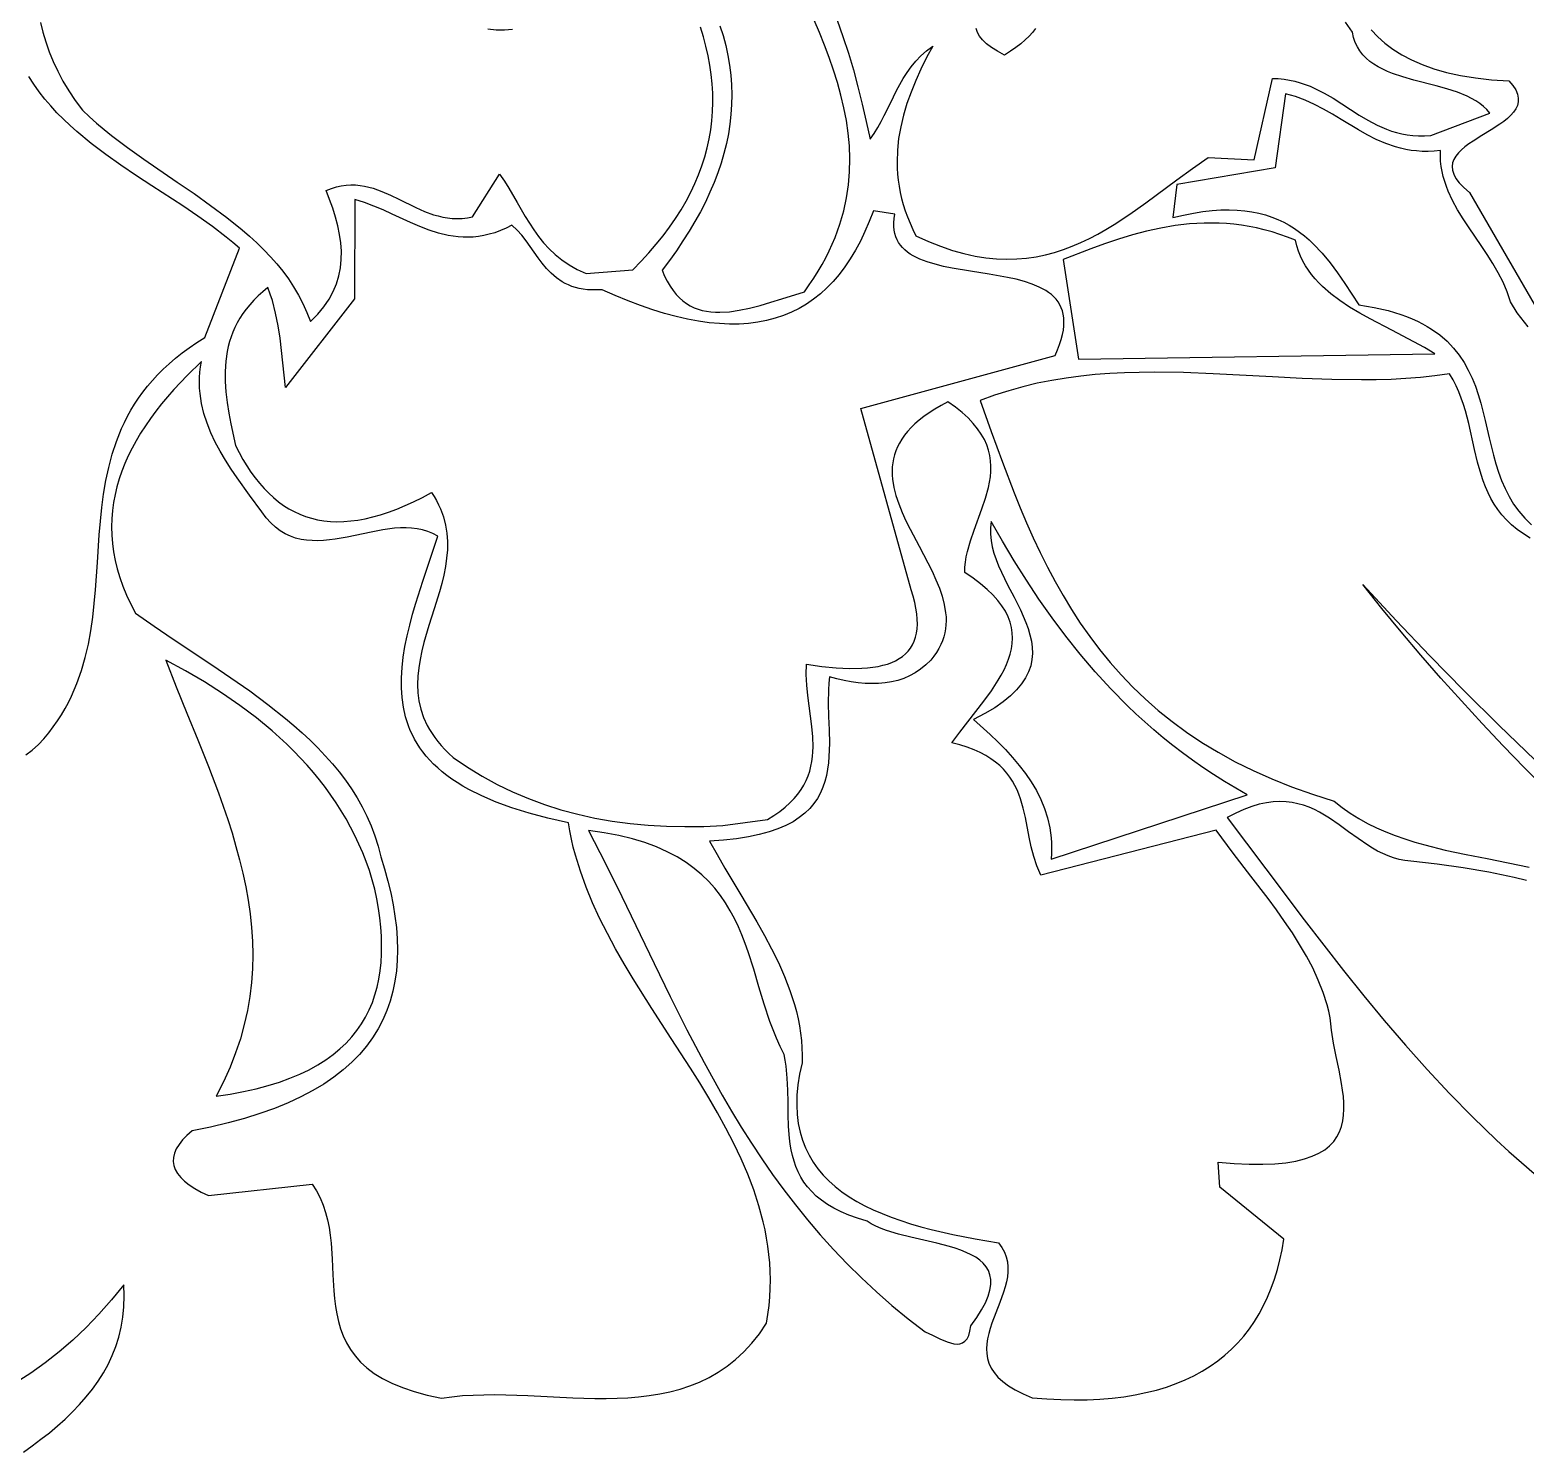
# Model space of a CAD drawing. Header units: metres. Extents: x 0 to 50, y 0 to 50.4.
# Drawn here: x 21.48 to 30.98, y 12.68 to 21.72 of the extents above; entities that cross this region are included whole.
import ezdxf

# ---------------------------------------------------------------- set-up
doc = ezdxf.new("R2010")
doc.units = ezdxf.units.M

msp = doc.modelspace()

# ---------------------------------------------------------------- linework, layer by layer
for points in [[(21.545158, 21.762915), (21.559922, 21.700727), (21.578052, 21.638588), (21.59969, 21.576498), (21.624977, 21.514458), (21.654055, 21.452469), (21.687067, 21.390533), (21.724153, 21.328649), (21.765457, 21.266819), (21.811119, 21.205043), (21.811119, 21.205043), (21.855139, 21.163225), (21.900804, 21.122424), (21.947956, 21.082536), (21.996441, 21.043459), (22.09678, 20.967327), (22.20057, 20.893207), (22.4135, 20.747714), (22.520138, 20.674698), (22.625223, 20.600406), (22.727504, 20.524018), (22.825731, 20.444711), (22.872934, 20.403706), (22.918653, 20.361663), (22.962733, 20.31848), (23.005018, 20.274053), (23.045351, 20.228281), (23.083576, 20.18106), (23.119537, 20.132287), (23.153076, 20.081861), (23.184038, 20.029678), (23.212267, 19.975635), (23.237605, 19.91963), (23.259897, 19.86156), (23.259897, 19.86156), (23.306369, 19.907982), (23.345879, 19.955259), (23.37877, 20.00337), (23.405386, 20.052292), (23.42607, 20.102004), (23.441164, 20.152485), (23.451011, 20.203712), (23.455954, 20.255664), (23.456337, 20.30832), (23.452501, 20.361657), (23.44479, 20.415655), (23.433547, 20.470291), (23.419115, 20.525544), (23.401837, 20.581392), (23.382055, 20.637813), (23.360113, 20.694786), (23.360113, 20.694786), (23.392863, 20.707735), (23.42485, 20.717603), (23.456129, 20.724582), (23.486751, 20.728862), (23.516769, 20.730632), (23.546235, 20.730085), (23.575203, 20.727411), (23.603724, 20.722799), (23.631851, 20.716441), (23.659636, 20.708528), (23.714392, 20.688795), (23.768412, 20.665126), (23.822116, 20.639046), (23.930258, 20.585746), (23.985535, 20.561576), (24.042176, 20.541091), (24.07114, 20.532708), (24.100602, 20.525818), (24.130615, 20.520611), (24.161232, 20.517279), (24.192506, 20.516011), (24.224487, 20.516999), (24.25723, 20.520433), (24.290787, 20.526503), (24.462252, 20.797482), (24.462252, 20.797482), (24.492443, 20.753391), (24.520692, 20.708788), (24.573514, 20.619012), (24.625015, 20.530094), (24.651612, 20.486563), (24.679489, 20.443973), (24.709183, 20.402567), (24.741231, 20.362588), (24.77617, 20.324277), (24.814537, 20.287878), (24.856869, 20.253632), (24.903702, 20.221781), (24.955573, 20.19257), (25.01302, 20.166239), (25.308837, 20.190609), (25.308837, 20.190609), (25.361559, 20.244532), (25.411278, 20.298644), (25.458013, 20.352951), (25.501786, 20.407459), (25.542618, 20.462177), (25.580529, 20.517111), (25.615541, 20.572268), (25.647675, 20.627656), (25.676952, 20.683281), (25.703393, 20.73915), (25.727018, 20.795272), (25.747849, 20.851652), (25.765907, 20.908298), (25.781213, 20.965218), (25.793788, 21.022417), (25.803653, 21.079904), (25.810828, 21.137685), (25.815336, 21.195768), (25.817196, 21.254159), (25.81643, 21.312866), (25.813059, 21.371896), (25.807104, 21.431255), (25.798586, 21.490952), (25.787526, 21.550993), (25.773945, 21.611385), (25.757864, 21.672135), (25.739303, 21.733251)], [(25.862256, 21.742208), (25.882189, 21.679045), (25.899034, 21.616041), (25.912816, 21.553187), (25.923562, 21.490473), (25.931299, 21.427889), (25.936052, 21.365425), (25.937848, 21.303071), (25.936713, 21.240816), (25.932673, 21.178652), (25.925754, 21.116567), (25.915983, 21.054552), (25.903386, 20.992597), (25.887989, 20.930693), (25.869818, 20.868828), (25.8489, 20.806993), (25.82526, 20.745178), (25.798926, 20.683373), (25.769923, 20.621568), (25.738277, 20.559754), (25.704014, 20.497919), (25.667162, 20.436054), (25.627746, 20.37415), (25.585792, 20.312195), (25.541326, 20.250181), (25.494376, 20.188097), (25.494376, 20.188097), (25.510264, 20.151155), (25.527232, 20.117425), (25.545254, 20.086796), (25.5643, 20.059159), (25.584343, 20.034401), (25.605355, 20.012413), (25.627307, 19.993085), (25.650172, 19.976305), (25.673921, 19.961963), (25.698527, 19.94995), (25.723961, 19.940153), (25.750195, 19.932464), (25.777202, 19.92677), (25.804953, 19.922963), (25.83342, 19.920931), (25.862575, 19.920564), (25.922837, 19.924382), (25.985515, 19.933533), (26.050385, 19.947134), (26.117221, 19.9643), (26.1858, 19.984148), (26.255897, 20.005794), (26.399747, 20.050942), (26.399747, 20.050942), (26.430667, 20.094659), (26.459606, 20.138199), (26.486604, 20.181567), (26.511702, 20.224766), (26.534942, 20.267799), (26.556364, 20.310671), (26.576008, 20.353384), (26.593917, 20.395943), (26.61013, 20.438352), (26.624688, 20.480613), (26.649005, 20.56471), (26.667194, 20.648263), (26.679583, 20.731303), (26.686497, 20.813857), (26.688264, 20.895956), (26.685211, 20.97763), (26.677665, 21.058908), (26.665953, 21.139819), (26.650401, 21.220393), (26.631336, 21.300659), (26.609086, 21.380647), (26.583977, 21.460387), (26.556335, 21.539907), (26.526489, 21.619238), (26.494765, 21.698409), (26.426989, 21.856388)], [(26.607125, 21.777916), (26.644446, 21.673737), (26.67881, 21.568176), (26.710528, 21.461274), (26.739914, 21.353072), (26.76728, 21.243609), (26.792938, 21.132926), (26.817201, 21.021063), (26.817201, 21.021063), (26.842188, 21.057117), (26.865176, 21.094319), (26.88659, 21.132448), (26.906853, 21.171283), (26.945631, 21.250185), (26.984906, 21.329259), (27.005792, 21.368307), (27.028076, 21.406735), (27.052183, 21.444322), (27.078538, 21.480847), (27.107565, 21.516088), (27.13969, 21.549825), (27.175336, 21.581837), (27.214928, 21.611903), (27.214928, 21.611903), (27.176274, 21.539282), (27.140203, 21.466558), (27.107076, 21.393677), (27.077253, 21.320585), (27.051097, 21.247225), (27.028967, 21.173543), (27.011226, 21.099485), (26.998233, 21.024996), (26.99035, 20.950021), (26.987939, 20.874505), (26.988898, 20.836527), (26.99136, 20.798394), (26.99537, 20.760097), (27.000973, 20.721632), (27.008215, 20.68299), (27.017141, 20.644165), (27.027796, 20.60515), (27.040224, 20.565938), (27.054472, 20.526523), (27.070583, 20.486897), (27.088604, 20.447054), (27.10858, 20.406986), (27.10858, 20.406986), (27.18793, 20.370707), (27.265023, 20.3399), (27.339948, 20.314352), (27.412791, 20.293849), (27.483641, 20.27818), (27.552587, 20.26713), (27.619716, 20.260487), (27.685117, 20.258037), (27.748878, 20.259568), (27.811087, 20.264867), (27.871831, 20.27372), (27.9312, 20.285915), (27.989281, 20.301238), (28.046162, 20.319476), (28.101932, 20.340417), (28.156679, 20.363847), (28.21049, 20.389553), (28.263455, 20.417323), (28.31566, 20.446943), (28.367195, 20.4782), (28.468604, 20.544773), (28.568388, 20.615338), (28.765899, 20.761626), (28.865037, 20.833941), (28.965368, 20.903431), (29.258358, 20.889505), (29.373626, 21.407191), (29.373626, 21.407191), (29.411475, 21.405798), (29.447974, 21.402231), (29.483217, 21.396642), (29.517296, 21.389185), (29.550308, 21.380013), (29.582344, 21.369279), (29.6135, 21.357138), (29.643869, 21.343741), (29.702623, 21.313797), (29.759357, 21.280674), (29.869776, 21.209795), (29.924964, 21.174492), (29.981139, 21.140916), (30.039055, 21.110294), (30.099461, 21.083851), (30.130834, 21.072581), (30.163111, 21.062815), (30.196388, 21.054708), (30.230757, 21.048412), (30.266312, 21.044082), (30.303149, 21.041869), (30.341359, 21.041928), (30.381039, 21.044412), (30.755127, 21.187148), (30.755127, 21.187148), (30.736481, 21.20934), (30.71545, 21.229596), (30.692215, 21.248072), (30.666961, 21.26492), (30.639868, 21.280294), (30.611122, 21.29435), (30.549396, 21.31912), (30.483249, 21.340461), (30.414141, 21.359605), (30.272903, 21.396232), (30.203699, 21.416178), (30.13739, 21.438855), (30.105777, 21.451603), (30.075438, 21.465496), (30.046553, 21.480688), (30.019307, 21.497332), (29.993882, 21.515584), (29.970462, 21.535596), (29.949228, 21.557523), (29.930364, 21.581519), (29.914054, 21.607738), (29.900479, 21.636334), (29.889822, 21.667461), (29.882268, 21.701272), (29.882268, 21.701272), (29.839335, 21.765247)], [(24.544864, 21.717184), (24.492812, 21.713783), (24.440361, 21.714314), (24.387476, 21.719146)], [(27.868204, 21.723953), (27.849265, 21.699862), (27.82747, 21.67577), (27.802717, 21.651678), (27.774909, 21.627587), (27.743944, 21.603495), (27.709725, 21.579403), (27.67215, 21.555312), (27.67215, 21.555312), (27.626785, 21.579403), (27.58857, 21.603495), (27.557091, 21.627587), (27.53193, 21.651678), (27.512672, 21.67577), (27.498901, 21.699862), (27.490201, 21.723953)], [(30.00167, 21.715426), (30.043025, 21.672047), (30.089031, 21.631067), (30.140019, 21.592663), (30.196318, 21.557008), (30.258256, 21.524277), (30.326164, 21.494645), (30.400371, 21.468287), (30.481207, 21.445376), (30.569, 21.426088), (30.66408, 21.410597), (30.766777, 21.399077), (30.87742, 21.391704), (30.87742, 21.391704), (30.902392, 21.362222), (30.920293, 21.33427), (30.931619, 21.307744), (30.936864, 21.282538), (30.936523, 21.258544), (30.931092, 21.235658), (30.921066, 21.213774), (30.90694, 21.192785), (30.88921, 21.172586), (30.86837, 21.15307), (30.844917, 21.134132), (30.819344, 21.115666), (30.763823, 21.079726), (30.705769, 21.044402), (30.649145, 21.008847), (30.622606, 20.990717), (30.597911, 20.972213), (30.575554, 20.953226), (30.55603, 20.933652), (30.539835, 20.913385), (30.527463, 20.892318), (30.519411, 20.870346), (30.516173, 20.847362), (30.518245, 20.823262), (30.526121, 20.797938), (30.540297, 20.771285), (30.561269, 20.743198), (30.589531, 20.713569), (30.625578, 20.682294), (31.131738, 19.81098)], [(21.450302, 17.107039), (21.491843, 17.138271), (21.532607, 17.173923), (21.532607, 17.173923), (21.565561, 17.210651), (21.596392, 17.247882), (21.625176, 17.285598), (21.651992, 17.32378), (21.676916, 17.36241), (21.700026, 17.401469), (21.721401, 17.440938), (21.741116, 17.480799), (21.759251, 17.521032), (21.775881, 17.561619), (21.80494, 17.64378), (21.828914, 17.727132), (21.848421, 17.811525), (21.864083, 17.896809), (21.876518, 17.982834), (21.886347, 18.069451), (21.894189, 18.156509), (21.906393, 18.33135), (21.918087, 18.506159), (21.925293, 18.593176), (21.934231, 18.679736), (21.945521, 18.765688), (21.959782, 18.850882), (21.977636, 18.935169), (21.9997, 19.018399), (22.026596, 19.100422), (22.058942, 19.181087), (22.077354, 19.220864), (22.09736, 19.260246), (22.119039, 19.299213), (22.142468, 19.337748), (22.167724, 19.37583), (22.194886, 19.413443), (22.22403, 19.450566), (22.255234, 19.487181), (22.288576, 19.52327), (22.324133, 19.558814), (22.361982, 19.593793), (22.402201, 19.628189), (22.444867, 19.661984), (22.490059, 19.695159), (22.537852, 19.727695), (22.588326, 19.759573), (22.808753, 20.327468), (22.808753, 20.327468), (22.767585, 20.363383), (22.725077, 20.398478), (22.636511, 20.466569), (22.544, 20.532472), (22.448488, 20.596919), (22.252238, 20.724364), (22.153388, 20.788825), (22.055314, 20.854751), (21.958959, 20.922874), (21.865269, 20.993925), (21.775186, 21.068634), (21.731793, 21.107588), (21.689656, 21.147732), (21.648893, 21.189155), (21.609622, 21.231949), (21.571961, 21.276206), (21.536028, 21.322016), (21.501942, 21.369472), (21.46982, 21.418665)], [(29.45703, 21.308799), (29.39151, 20.839119), (28.766481, 20.731775), (28.742053, 20.523098), (28.742053, 20.523098), (28.808252, 20.53892), (28.871627, 20.551565), (28.93227, 20.561136), (28.990275, 20.567737), (29.045735, 20.571472), (29.098745, 20.572445), (29.149397, 20.570758), (29.197785, 20.566516), (29.244002, 20.559823), (29.288142, 20.550781), (29.330298, 20.539495), (29.370564, 20.526068), (29.409032, 20.510604), (29.445798, 20.493207), (29.480953, 20.473979), (29.514592, 20.453026), (29.546807, 20.430449), (29.577693, 20.406354), (29.607342, 20.380844), (29.635848, 20.354022), (29.689807, 20.296857), (29.740315, 20.235689), (29.78812, 20.171348), (29.833971, 20.104661), (29.922796, 19.96757), (29.922796, 19.96757), (30.020319, 19.9514), (30.109059, 19.931142), (30.189495, 19.90702), (30.226749, 19.89358), (30.262108, 19.879258), (30.29563, 19.864082), (30.327377, 19.84808), (30.357408, 19.831279), (30.385784, 19.813708), (30.437808, 19.776366), (30.48393, 19.736278), (30.524631, 19.693667), (30.560389, 19.648756), (30.591686, 19.60177), (30.619002, 19.552931), (30.642818, 19.502464), (30.663612, 19.450591), (30.681867, 19.397536), (30.698062, 19.343522), (30.726192, 19.233514), (30.751846, 19.122354), (30.778866, 19.01183), (30.794089, 18.957364), (30.811094, 18.903729), (30.830361, 18.851146), (30.852372, 18.79984), (30.877606, 18.750033), (30.906543, 18.70195), (30.939664, 18.655814), (30.977449, 18.611848), (31.020378, 18.570276)], [(30.999903, 19.828742), (30.975924, 19.856901), (30.952575, 19.886733), (30.929851, 19.918228), (30.886244, 19.986171), (30.886244, 19.986171), (30.876763, 20.018276), (30.865796, 20.049838), (30.839884, 20.111495), (30.80947, 20.171475), (30.775515, 20.230109), (30.738979, 20.287727), (30.700823, 20.344661), (30.623495, 20.457803), (30.586245, 20.514672), (30.551218, 20.572182), (30.519376, 20.630664), (30.491679, 20.690449), (30.479686, 20.720934), (30.469089, 20.751869), (30.460009, 20.783295), (30.452566, 20.815254), (30.44688, 20.847787), (30.443071, 20.880936), (30.441259, 20.914741), (30.441565, 20.949245), (30.441565, 20.949245), (30.401972, 20.945235), (30.363635, 20.943402), (30.326486, 20.943625), (30.290456, 20.945787), (30.255476, 20.949767), (30.221478, 20.955446), (30.188393, 20.962705), (30.156153, 20.971426), (30.093929, 20.992771), (30.034258, 21.018528), (29.97659, 21.047743), (29.920375, 21.07946), (29.810108, 21.146587), (29.754956, 21.180089), (29.699059, 21.212276), (29.641867, 21.242195), (29.582832, 21.268891), (29.521402, 21.291411), (29.489618, 21.300806), (29.45703, 21.308799)], [(23.542131, 20.636578), (23.540465, 20.005736), (23.101785, 19.44307), (23.101785, 19.44307), (23.092328, 19.521023), (23.084215, 19.599053), (23.076131, 19.677319), (23.066758, 19.755984), (23.054779, 19.835206), (23.038878, 19.915147), (23.017737, 19.995967), (23.004791, 20.036756), (22.990041, 20.077825), (22.990041, 20.077825), (22.957558, 20.051206), (22.927533, 20.024185), (22.899888, 19.996775), (22.874546, 19.968983), (22.851427, 19.94082), (22.830454, 19.912294), (22.811549, 19.883416), (22.794635, 19.854195), (22.779633, 19.824641), (22.766465, 19.794763), (22.755054, 19.76457), (22.745321, 19.734073), (22.737189, 19.70328), (22.73058, 19.672201), (22.721616, 19.609225), (22.717809, 19.545219), (22.718532, 19.480261), (22.723165, 19.414426), (22.731081, 19.347792), (22.741659, 19.280433), (22.754275, 19.212426), (22.783126, 19.074775), (22.783126, 19.074775), (22.806491, 19.029245), (22.830695, 18.985817), (22.855755, 18.944515), (22.881688, 18.905361), (22.90851, 18.868379), (22.936237, 18.833592), (22.964885, 18.801022), (22.994472, 18.770693), (23.025012, 18.742628), (23.056523, 18.716849), (23.08902, 18.693379), (23.122521, 18.672242), (23.157041, 18.653461), (23.192597, 18.637058), (23.229205, 18.623057), (23.266882, 18.61148), (23.305643, 18.602351), (23.345505, 18.595692), (23.386484, 18.591527), (23.428597, 18.589879), (23.471861, 18.59077), (23.51629, 18.594223), (23.561902, 18.600262), (23.608713, 18.60891), (23.65674, 18.620189), (23.705997, 18.634123), (23.756503, 18.650734), (23.808273, 18.670045), (23.861324, 18.692081), (23.915672, 18.716862), (23.971332, 18.744414), (24.028323, 18.774757), (24.028323, 18.774757), (24.045322, 18.749228), (24.060578, 18.723609), (24.074152, 18.697904), (24.086104, 18.672116), (24.105394, 18.620301), (24.118941, 18.568191), (24.127237, 18.515812), (24.130776, 18.463187), (24.13005, 18.410342), (24.125552, 18.357302), (24.117775, 18.304093), (24.107212, 18.25074), (24.094355, 18.197267), (24.079698, 18.1437), (24.046955, 18.036386), (24.012925, 17.928998), (23.981551, 17.821737), (23.968092, 17.768217), (23.956776, 17.714805), (23.948095, 17.661526), (23.942543, 17.608404), (23.940612, 17.555465), (23.942795, 17.502734), (23.949585, 17.450237), (23.961475, 17.397997), (23.978957, 17.346042), (24.002525, 17.294396), (24.016746, 17.268696), (24.032672, 17.243083), (24.050367, 17.21756), (24.06989, 17.19213), (24.091305, 17.166795), (24.114673, 17.141561), (24.140055, 17.116428), (24.167512, 17.091401), (24.167512, 17.091401), (24.25809, 17.028883), (24.351184, 16.971513), (24.44673, 16.9192), (24.54466, 16.871853), (24.644907, 16.829381), (24.747405, 16.791692), (24.852088, 16.758694), (24.958887, 16.730297), (25.067737, 16.706409), (25.178571, 16.686938), (25.291321, 16.671794), (25.405923, 16.660884), (25.522308, 16.654118), (25.640409, 16.651405), (25.760161, 16.652652), (25.881497, 16.657768), (26.164273, 16.69698), (26.164273, 16.69698), (26.205744, 16.72259), (26.243287, 16.748729), (26.277077, 16.775379), (26.307289, 16.802519), (26.334098, 16.830131), (26.35768, 16.858196), (26.378211, 16.886694), (26.395865, 16.915607), (26.410817, 16.944915), (26.423244, 16.974599), (26.43332, 17.00464), (26.441221, 17.035019), (26.447122, 17.065717), (26.451198, 17.096714), (26.453624, 17.127992), (26.454577, 17.159531), (26.452761, 17.223316), (26.447152, 17.287917), (26.430166, 17.418954), (26.421594, 17.485083), (26.414839, 17.551416), (26.411303, 17.617799), (26.41239, 17.684078), (26.41239, 17.684078), (26.510108, 17.670111), (26.601443, 17.66097), (26.686159, 17.656863), (26.764021, 17.657999), (26.800309, 17.660599), (26.834794, 17.664588), (26.867448, 17.669993), (26.898242, 17.67684), (26.927146, 17.685154), (26.95413, 17.694962), (26.979166, 17.70629), (27.002223, 17.719164), (27.023273, 17.733611), (27.042286, 17.749656), (27.059232, 17.767325), (27.074083, 17.786646), (27.086808, 17.807643), (27.097379, 17.830343), (27.105766, 17.854772), (27.111939, 17.880957), (27.115869, 17.908923), (27.117527, 17.938696), (27.116884, 17.970303), (27.113909, 18.00377), (27.108574, 18.039123), (27.100849, 18.076389), (27.090704, 18.115592), (27.078111, 18.15676), (26.757171, 19.309396), (27.99335, 19.645129), (27.99335, 19.645129), (28.008855, 19.681133), (28.021719, 19.715313), (28.032022, 19.747722), (28.039843, 19.778417), (28.045261, 19.807451), (28.048357, 19.834878), (28.049209, 19.860754), (28.047897, 19.885133), (28.044501, 19.908069), (28.0391, 19.929617), (28.031774, 19.949831), (28.022601, 19.968766), (28.011662, 19.986477), (27.999036, 20.003018), (27.984803, 20.018443), (27.969041, 20.032808), (27.951831, 20.046166), (27.933252, 20.058572), (27.892304, 20.080748), (27.846834, 20.09977), (27.797478, 20.116077), (27.744871, 20.130103), (27.689649, 20.142285), (27.573905, 20.162863), (27.455333, 20.181301), (27.339019, 20.20109), (27.283299, 20.212582), (27.230051, 20.22572), (27.179912, 20.240941), (27.133516, 20.258681), (27.091501, 20.279377), (27.072334, 20.290969), (27.054501, 20.303464), (27.038081, 20.316916), (27.023153, 20.33138), (27.009797, 20.346909), (26.998093, 20.36356), (26.98812, 20.381385), (26.979956, 20.40044), (26.973683, 20.420779), (26.969379, 20.442458), (26.967124, 20.465529), (26.966997, 20.490048), (26.969078, 20.51607), (26.973447, 20.543649), (26.837663, 20.565711), (26.837663, 20.565711), (26.811827, 20.497984), (26.784279, 20.433574), (26.75501, 20.372485), (26.724009, 20.314721), (26.691268, 20.260287), (26.656776, 20.209186), (26.620525, 20.161424), (26.582504, 20.117003), (26.542705, 20.075928), (26.501117, 20.038203), (26.457731, 20.003834), (26.412537, 19.972822), (26.365526, 19.945174), (26.316689, 19.920893), (26.266015, 19.899983), (26.213496, 19.882448), (26.159121, 19.868293), (26.102881, 19.857523), (26.044767, 19.85014), (25.984769, 19.846149), (25.922877, 19.845554), (25.859082, 19.848361), (25.793374, 19.854572), (25.725744, 19.864192), (25.656183, 19.877225), (25.584679, 19.893675), (25.511225, 19.913547), (25.435811, 19.936845), (25.358426, 19.963573), (25.279062, 19.993734), (25.197708, 20.027334), (25.114356, 20.064377), (25.114356, 20.064377), (25.081679, 20.062573), (25.050821, 20.062509), (25.021694, 20.064104), (24.994213, 20.06728), (24.968291, 20.071956), (24.94384, 20.078051), (24.920774, 20.085487), (24.899007, 20.094184), (24.878452, 20.10406), (24.859022, 20.115038), (24.82319, 20.139975), (24.790818, 20.168356), (24.761212, 20.199542), (24.73368, 20.232894), (24.707526, 20.267773), (24.656583, 20.339555), (24.630406, 20.37518), (24.602835, 20.409776), (24.573174, 20.442703), (24.540732, 20.473323), (24.540732, 20.473323), (24.503702, 20.454988), (24.467373, 20.439442), (24.431711, 20.426559), (24.396684, 20.416209), (24.36226, 20.408266), (24.328407, 20.402601), (24.295091, 20.399087), (24.262281, 20.397596), (24.229944, 20.398001), (24.198047, 20.400173), (24.166558, 20.403984), (24.135446, 20.409308), (24.074217, 20.423981), (24.014103, 20.443169), (23.954842, 20.46585), (23.896176, 20.491003), (23.779589, 20.544633), (23.721149, 20.571067), (23.662266, 20.595884), (23.60268, 20.618061), (23.542131, 20.636578)], [(28.14049, 19.621728), (30.406717, 19.656423), (30.406717, 19.656423), (30.340499, 19.695855), (30.272415, 19.733604), (30.133487, 19.806146), (29.995604, 19.878236), (29.928826, 19.915421), (29.864436, 19.954063), (29.803142, 19.994686), (29.745653, 20.037812), (29.692678, 20.083966), (29.668105, 20.108342), (29.644926, 20.133671), (29.62323, 20.160018), (29.603105, 20.18745), (29.584641, 20.216031), (29.567925, 20.245826), (29.553046, 20.276902), (29.540094, 20.309323), (29.529156, 20.343156), (29.52032, 20.378465), (29.52032, 20.378465), (29.470366, 20.398318), (29.42074, 20.416001), (29.371435, 20.431578), (29.322443, 20.445114), (29.273755, 20.456673), (29.225364, 20.466318), (29.177261, 20.474114), (29.129439, 20.480124), (29.081888, 20.484414), (29.034602, 20.487046), (28.987571, 20.488086), (28.940789, 20.487597), (28.847935, 20.482288), (28.755975, 20.471633), (28.664845, 20.456145), (28.57448, 20.436336), (28.484814, 20.412719), (28.395783, 20.385807), (28.307323, 20.356112), (28.219368, 20.324148), (28.044716, 20.25546), (28.14049, 19.621728)], [(22.567143, 19.608906), (22.567143, 19.608906), (22.476304, 19.519857), (22.391753, 19.429737), (22.35199, 19.384251), (22.313987, 19.338465), (22.277804, 19.29237), (22.243504, 19.245956), (22.211149, 19.199213), (22.180802, 19.152128), (22.152525, 19.104694), (22.126379, 19.056898), (22.102428, 19.008731), (22.080734, 18.960182), (22.061358, 18.91124), (22.044363, 18.861896), (22.029811, 18.812139), (22.017765, 18.761959), (22.008287, 18.711345), (22.001438, 18.660286), (21.997282, 18.608773), (21.99588, 18.556795), (21.997294, 18.504341), (22.001588, 18.451402), (22.008823, 18.397966), (22.019061, 18.344024), (22.032364, 18.289565), (22.048796, 18.234578), (22.068417, 18.179054), (22.091291, 18.122981), (22.11748, 18.06635), (22.147045, 18.00915), (22.147045, 18.00915), (22.266526, 17.925946), (22.388121, 17.843863), (22.633322, 17.680538), (22.754768, 17.598039), (22.874002, 17.514143), (22.989942, 17.428223), (23.101509, 17.339648), (23.155315, 17.294169), (23.207621, 17.24779), (23.258293, 17.200433), (23.307197, 17.15202), (23.354196, 17.102471), (23.399155, 17.051709), (23.44194, 16.999654), (23.482415, 16.946228), (23.520446, 16.891352), (23.555896, 16.834948), (23.588631, 16.776936), (23.618516, 16.717239), (23.645416, 16.655778), (23.669195, 16.592475), (23.689718, 16.527249), (23.706851, 16.460024), (23.706851, 16.460024), (23.730679, 16.382372), (23.751739, 16.305721), (23.769912, 16.23012), (23.78508, 16.15562), (23.797124, 16.08227), (23.805925, 16.01012), (23.811365, 15.939221), (23.813326, 15.869621), (23.811688, 15.801372), (23.806333, 15.734522), (23.797143, 15.669123), (23.783999, 15.605223), (23.766782, 15.542873), (23.745373, 15.482123), (23.719655, 15.423022), (23.689508, 15.365621), (23.654814, 15.309969), (23.615454, 15.256117), (23.57131, 15.204114), (23.522263, 15.15401), (23.468194, 15.105856), (23.408985, 15.0597), (23.344518, 15.015594), (23.274673, 14.973587), (23.199332, 14.933728), (23.118377, 14.896069), (23.031688, 14.860658), (22.939148, 14.827546), (22.840637, 14.796783), (22.736038, 14.768418), (22.625231, 14.742502), (22.508098, 14.719084), (22.508098, 14.719084), (22.47487, 14.689464), (22.447025, 14.660398), (22.424545, 14.631878), (22.407406, 14.603897), (22.395591, 14.576447), (22.389076, 14.549519), (22.387843, 14.523105), (22.39187, 14.497198), (22.401137, 14.471789), (22.415622, 14.44687), (22.435307, 14.422434), (22.460169, 14.398471), (22.490189, 14.374975), (22.525346, 14.351936), (22.565619, 14.329348), (22.610987, 14.307201), (23.270936, 14.37901), (23.270936, 14.37901), (23.298542, 14.336346), (23.321662, 14.292205), (23.340734, 14.246735), (23.356192, 14.200085), (23.368474, 14.152405), (23.378015, 14.103842), (23.385251, 14.054547), (23.390619, 14.004668), (23.397495, 13.903753), (23.402131, 13.802289), (23.408018, 13.701468), (23.412521, 13.651671), (23.418644, 13.602481), (23.426826, 13.554048), (23.4375, 13.50652), (23.451104, 13.460046), (23.468074, 13.414775), (23.488846, 13.370857), (23.513856, 13.328439), (23.543541, 13.287671), (23.578336, 13.248703), (23.618677, 13.211681), (23.665002, 13.176757), (23.717746, 13.144079), (23.777345, 13.113795), (23.844235, 13.086054), (23.918853, 13.061006), (24.001635, 13.038799), (24.093016, 13.019583), (24.093016, 13.019583), (24.158711, 13.028618), (24.225473, 13.035056), (24.293189, 13.039194), (24.361745, 13.041328), (24.431026, 13.041757), (24.500919, 13.040778), (24.642082, 13.035785), (24.926726, 13.021984), (25.068382, 13.017934), (25.138644, 13.017663), (25.208377, 13.018957), (25.277466, 13.022114), (25.345797, 13.027432), (25.413257, 13.035207), (25.479732, 13.045737), (25.545106, 13.059319), (25.609267, 13.076251), (25.6721, 13.096831), (25.733491, 13.121354), (25.793325, 13.15012), (25.85149, 13.183425), (25.90787, 13.221566), (25.962352, 13.264842), (26.014821, 13.313549), (26.065164, 13.367984), (26.113267, 13.428446), (26.159014, 13.495231), (26.159014, 13.495231), (26.168008, 13.551428), (26.174838, 13.607129), (26.179567, 13.662347), (26.182253, 13.717098), (26.182959, 13.771395), (26.181744, 13.825252), (26.17867, 13.878682), (26.173796, 13.931702), (26.167183, 13.984323), (26.158893, 14.03656), (26.148985, 14.088428), (26.13752, 14.13994), (26.110163, 14.241953), (26.077305, 14.342711), (26.039432, 14.442328), (25.997029, 14.540915), (25.95058, 14.638585), (25.900571, 14.735449), (25.847486, 14.831621), (25.791809, 14.927213), (25.734027, 15.022336), (25.674623, 15.117104), (25.55289, 15.306022), (25.43049, 15.494865), (25.311302, 15.684531), (25.254124, 15.779954), (25.199203, 15.87592), (25.147024, 15.972541), (25.098073, 16.069929), (25.052833, 16.168198), (25.01179, 16.267458), (24.975428, 16.367823), (24.944233, 16.469405), (24.930724, 16.520688), (24.918689, 16.572316), (24.908188, 16.624305), (24.899281, 16.676669), (24.899281, 16.676669), (24.769555, 16.705467), (24.650015, 16.736942), (24.540312, 16.771009), (24.440097, 16.807582), (24.349022, 16.846572), (24.266737, 16.887895), (24.228781, 16.909404), (24.192892, 16.931464), (24.159027, 16.954064), (24.12714, 16.977192), (24.097189, 17.000839), (24.069131, 17.024993), (24.04292, 17.049644), (24.018515, 17.074781), (23.995871, 17.100393), (23.974944, 17.126469), (23.955691, 17.152998), (23.938069, 17.17997), (23.922033, 17.207374), (23.90754, 17.235198), (23.894547, 17.263433), (23.883009, 17.292068), (23.864126, 17.350491), (23.850543, 17.410383), (23.841909, 17.471656), (23.837878, 17.534224), (23.838098, 17.598001), (23.842221, 17.6629), (23.849898, 17.728834), (23.86078, 17.795719), (23.874518, 17.863466), (23.890763, 17.931989), (23.909166, 18.001203), (23.929377, 18.071021), (23.973829, 18.212121), (24.069076, 18.497762), (24.069076, 18.497762), (24.037549, 18.514896), (24.005097, 18.528353), (23.971792, 18.53842), (23.937704, 18.545385), (23.902902, 18.549537), (23.867459, 18.551164), (23.831443, 18.550555), (23.794926, 18.547999), (23.72067, 18.538195), (23.645253, 18.524061), (23.493195, 18.49203), (23.41768, 18.478747), (23.380299, 18.473799), (23.343261, 18.470363), (23.306638, 18.468729), (23.2705, 18.469184), (23.234917, 18.472018), (23.199961, 18.477518), (23.165701, 18.485973), (23.132208, 18.497671), (23.099552, 18.512901), (23.067804, 18.531952), (23.037035, 18.555111), (23.007314, 18.582666), (22.978713, 18.614908), (22.951301, 18.652123), (22.951301, 18.652123), (22.872643, 18.759058), (22.794195, 18.86812), (22.756385, 18.923682), (22.72023, 18.980054), (22.686263, 19.037331), (22.655019, 19.095606), (22.627031, 19.154971), (22.602833, 19.215521), (22.582959, 19.277348), (22.567944, 19.340546), (22.558321, 19.405207), (22.555698, 19.438116), (22.554624, 19.471426), (22.555164, 19.505148), (22.557387, 19.539294), (22.561357, 19.573877), (22.567143, 19.608906)], [(31.012511, 18.485452), (30.968911, 18.512084), (30.929338, 18.540286), (30.893542, 18.569969), (30.861276, 18.601042), (30.832292, 18.633415), (30.806339, 18.666998), (30.783171, 18.701699), (30.762537, 18.737428), (30.744191, 18.774096), (30.727883, 18.81161), (30.713365, 18.849882), (30.700387, 18.88882), (30.678062, 18.968335), (30.65892, 19.049429), (30.622227, 19.213466), (30.600701, 19.29496), (30.588274, 19.335259), (30.574404, 19.375139), (30.558845, 19.41451), (30.541348, 19.453281), (30.521664, 19.491362), (30.499544, 19.528661), (30.499544, 19.528661), (30.407036, 19.516246), (30.314224, 19.506554), (30.221134, 19.499359), (30.127793, 19.494435), (30.034227, 19.491556), (29.94046, 19.490495), (29.752432, 19.492925), (29.563918, 19.499913), (29.375124, 19.50965), (28.997529, 19.530132), (28.809144, 19.537256), (28.62131, 19.53989), (28.527665, 19.538957), (28.434237, 19.536223), (28.341049, 19.531461), (28.24813, 19.524445), (28.155505, 19.514949), (28.063199, 19.502747), (27.971239, 19.487612), (27.87965, 19.469318), (27.78846, 19.447639), (27.697693, 19.422348), (27.607375, 19.39322), (27.517533, 19.360028)], [(27.310206, 19.351624), (27.310206, 19.351624), (27.267886, 19.328847), (27.228714, 19.305839), (27.192601, 19.28261), (27.159456, 19.259164), (27.12919, 19.235509), (27.101712, 19.211652), (27.076933, 19.187599), (27.054763, 19.163357), (27.035112, 19.138932), (27.01789, 19.114331), (27.003006, 19.089562), (26.990372, 19.06463), (26.979897, 19.039542), (26.971492, 19.014306), (26.965066, 18.988927), (26.960529, 18.963413), (26.957792, 18.93777), (26.956765, 18.912005), (26.957357, 18.886124), (26.95948, 18.860134), (26.967955, 18.807856), (26.98147, 18.755222), (26.999307, 18.702288), (27.020746, 18.649106), (27.045068, 18.59573), (27.071553, 18.542213), (27.128137, 18.434973), (27.184744, 18.327814), (27.211258, 18.274399), (27.23562, 18.221165), (27.25711, 18.168166), (27.27501, 18.115454), (27.2886, 18.063085), (27.297161, 18.01111), (27.29933, 17.985288), (27.299973, 17.959585), (27.298998, 17.934007), (27.296317, 17.908561), (27.291839, 17.883255), (27.285475, 17.858094), (27.277134, 17.833086), (27.266726, 17.808237), (27.254162, 17.783553), (27.239352, 17.759042), (27.222205, 17.73471), (27.202633, 17.710564), (27.202633, 17.710564), (27.171234, 17.679674), (27.138296, 17.652725), (27.103896, 17.629563), (27.068112, 17.610034), (27.031024, 17.593984), (26.992709, 17.581258), (26.953246, 17.571702), (26.912713, 17.565163), (26.871189, 17.561486), (26.828751, 17.560518), (26.785479, 17.562103), (26.74145, 17.566087), (26.696743, 17.572318), (26.651436, 17.58064), (26.605608, 17.590899), (26.559336, 17.602941), (26.559336, 17.602941), (26.555084, 17.562384), (26.552536, 17.521136), (26.551365, 17.437053), (26.553448, 17.351653), (26.556412, 17.2659), (26.557883, 17.180756), (26.555487, 17.097184), (26.552097, 17.056288), (26.54685, 17.016147), (26.53945, 16.976879), (26.529599, 16.938607), (26.517002, 16.90145), (26.50136, 16.865528), (26.482379, 16.830961), (26.45976, 16.797871), (26.433207, 16.766378), (26.402423, 16.736601), (26.367112, 16.708661), (26.326977, 16.682679), (26.281721, 16.658774), (26.231047, 16.637068), (26.17466, 16.61768), (26.112261, 16.600731), (26.043554, 16.586341), (25.968243, 16.574631), (25.886031, 16.56572), (25.796621, 16.55973), (25.796621, 16.55973), (25.843944, 16.473692), (25.893313, 16.388013), (25.995224, 16.217199), (26.096426, 16.04622), (26.144908, 15.960334), (26.19099, 15.874006), (26.23393, 15.787102), (26.272988, 15.699489), (26.307422, 15.611032), (26.336491, 15.521599), (26.348782, 15.476475), (26.359454, 15.431056), (26.368414, 15.385326), (26.37557, 15.339268), (26.380829, 15.292866), (26.384099, 15.246102), (26.385285, 15.198961), (26.384298, 15.151426), (26.384298, 15.151426), (26.368909, 15.07933), (26.358262, 15.010387), (26.352234, 14.944517), (26.350701, 14.881639), (26.353541, 14.82167), (26.360629, 14.76453), (26.371842, 14.710139), (26.387057, 14.658414), (26.406151, 14.609274), (26.429, 14.562639), (26.455482, 14.518427), (26.485472, 14.476558), (26.518847, 14.436949), (26.555485, 14.399521), (26.595261, 14.364191), (26.638052, 14.330879), (26.683736, 14.299503), (26.732188, 14.269983), (26.783286, 14.242236), (26.836905, 14.216183), (26.892924, 14.191742), (26.951218, 14.168832), (27.011664, 14.147371), (27.074139, 14.127279), (27.138519, 14.108475), (27.204681, 14.090876), (27.341858, 14.058974), (27.484684, 14.030923), (27.632172, 14.006074), (27.632172, 14.006074), (27.654005, 13.976915), (27.670583, 13.947152), (27.682335, 13.916835), (27.689689, 13.886014), (27.693072, 13.854739), (27.692913, 13.82306), (27.689639, 13.791026), (27.68368, 13.758688), (27.675462, 13.726095), (27.665414, 13.693298), (27.64154, 13.62729), (27.615482, 13.561062), (27.590664, 13.495015), (27.579791, 13.462184), (27.570512, 13.429548), (27.563255, 13.397156), (27.558449, 13.365059), (27.556521, 13.333307), (27.557899, 13.301949), (27.563013, 13.271036), (27.572288, 13.240617), (27.586155, 13.210743), (27.60504, 13.181462), (27.629371, 13.152826), (27.659578, 13.124884), (27.696087, 13.097686), (27.739328, 13.071282), (27.789727, 13.045722), (27.847713, 13.021056), (27.847713, 13.021056), (27.939372, 13.014073), (28.028144, 13.009808), (28.114048, 13.008238), (28.197105, 13.009339), (28.277333, 13.013087), (28.354754, 13.01946), (28.429385, 13.028433), (28.501247, 13.039984), (28.57036, 13.054088), (28.636743, 13.070722), (28.700416, 13.089863), (28.761398, 13.111487), (28.81971, 13.13557), (28.87537, 13.16209), (28.928398, 13.191022), (28.978814, 13.222343), (29.026639, 13.25603), (29.07189, 13.292058), (29.114588, 13.330405), (29.154753, 13.371048), (29.192404, 13.413961), (29.227561, 13.459123), (29.260244, 13.506509), (29.290472, 13.556096), (29.318264, 13.607861), (29.343641, 13.661779), (29.366622, 13.717828), (29.387227, 13.775984), (29.405475, 13.836223), (29.421387, 13.898522), (29.434981, 13.962858), (29.446277, 14.029206), (29.039246, 14.3611), (29.028099, 14.519344), (29.028099, 14.519344), (29.131486, 14.510627), (29.226, 14.506061), (29.312005, 14.505474), (29.389866, 14.508692), (29.459947, 14.51554), (29.522611, 14.525845), (29.578224, 14.539432), (29.627148, 14.556127), (29.669749, 14.575757), (29.706391, 14.598148), (29.737438, 14.623125), (29.763253, 14.650515), (29.784202, 14.680143), (29.800648, 14.711837), (29.812956, 14.74542), (29.821489, 14.780721), (29.826612, 14.817564), (29.82869, 14.855776), (29.828085, 14.895182), (29.825163, 14.93561), (29.820288, 14.976884), (29.813823, 15.018831), (29.797583, 15.104047), (29.779356, 15.189866), (29.762056, 15.274898), (29.748597, 15.357749), (29.744217, 15.397921), (29.741891, 15.437027), (29.741891, 15.437027), (29.732519, 15.478018), (29.721704, 15.518544), (29.695979, 15.598286), (29.665184, 15.676435), (29.629786, 15.753168), (29.590252, 15.828665), (29.547051, 15.903104), (29.50065, 15.976666), (29.451516, 16.049528), (29.400117, 16.121871), (29.34692, 16.193873), (29.237003, 16.33757), (29.125505, 16.482052), (29.016166, 16.628752), (27.902649, 16.343963), (27.902649, 16.343963), (27.889117, 16.372871), (27.877179, 16.402269), (27.857341, 16.462268), (27.841646, 16.523434), (27.828607, 16.585241), (27.804538, 16.708671), (27.790532, 16.769241), (27.773227, 16.828346), (27.762871, 16.857184), (27.751133, 16.885458), (27.737826, 16.913103), (27.722763, 16.940052), (27.705759, 16.966241), (27.686628, 16.991602), (27.665184, 17.01607), (27.641239, 17.039579), (27.61461, 17.062064), (27.585108, 17.083459), (27.552549, 17.103697), (27.516746, 17.122714), (27.477513, 17.140443), (27.434665, 17.156818), (27.388014, 17.171774), (27.337375, 17.185245), (27.337375, 17.185245), (27.386204, 17.25149), (27.437453, 17.317594), (27.540136, 17.44965), (27.588033, 17.515736), (27.631275, 17.581952), (27.650597, 17.615129), (27.668092, 17.648364), (27.68354, 17.681665), (27.696718, 17.71504), (27.707405, 17.748499), (27.715381, 17.782048), (27.720424, 17.815698), (27.722314, 17.849456), (27.720829, 17.88333), (27.715748, 17.917329), (27.70685, 17.951463), (27.693914, 17.985738), (27.676719, 18.020163), (27.655043, 18.054748), (27.628666, 18.089499), (27.597366, 18.124427), (27.560923, 18.159538), (27.519115, 18.194843), (27.471721, 18.230348), (27.41852, 18.266063), (27.41852, 18.266063), (27.419512, 18.299786), (27.422857, 18.33351), (27.428292, 18.367236), (27.435552, 18.400967), (27.454496, 18.468444), (27.477582, 18.53595), (27.527744, 18.671087), (27.550603, 18.738735), (27.569171, 18.806449), (27.576186, 18.840333), (27.581338, 18.874238), (27.584363, 18.908163), (27.584997, 18.94211), (27.582977, 18.976081), (27.578039, 19.010076), (27.56992, 19.044097), (27.558356, 19.078145), (27.543083, 19.11222), (27.523839, 19.146324), (27.500359, 19.180459), (27.472381, 19.214625), (27.43964, 19.248823), (27.401873, 19.283055), (27.358816, 19.317322), (27.310206, 19.351624)], [(27.517533, 19.360028), (27.517533, 19.360028), (27.587075, 19.163167), (27.65818, 18.967208), (27.732545, 18.773036), (27.771478, 18.676896), (27.811863, 18.581534), (27.85391, 18.48706), (27.897831, 18.393586), (27.943839, 18.301222), (27.992144, 18.210078), (28.04296, 18.120265), (28.096498, 18.031893), (28.152971, 17.945073), (28.212589, 17.859915), (28.275565, 17.776531), (28.342111, 17.69503), (28.412439, 17.615523), (28.486761, 17.53812), (28.565288, 17.462933), (28.648233, 17.390071), (28.735808, 17.319646), (28.828224, 17.251767), (28.925693, 17.186545), (29.028428, 17.124091), (29.13664, 17.064516), (29.250542, 17.007929), (29.370345, 16.954442), (29.496261, 16.904165), (29.628501, 16.857208), (29.767279, 16.813682), (29.767279, 16.813682), (29.817081, 16.773596), (29.86895, 16.736801), (29.922755, 16.703083), (29.978366, 16.672231), (30.035651, 16.644032), (30.094479, 16.618274), (30.154718, 16.594743), (30.216239, 16.573229), (30.278908, 16.553517), (30.342596, 16.535397), (30.472502, 16.503079), (30.604906, 16.474576), (30.738759, 16.448187), (30.873013, 16.422214), (31.006616, 16.394957)], [(27.585961, 18.590404), (27.585961, 18.590404), (27.581381, 18.550416), (27.581336, 18.510377), (27.58538, 18.470295), (27.593066, 18.430181), (27.603948, 18.390044), (27.61758, 18.349894), (27.633514, 18.30974), (27.651306, 18.269592), (27.690674, 18.189351), (27.732113, 18.109248), (27.77205, 18.029358), (27.79034, 17.989517), (27.806916, 17.949758), (27.82133, 17.910091), (27.833138, 17.870524), (27.841892, 17.831069), (27.847146, 17.791734), (27.848453, 17.752528), (27.845367, 17.713462), (27.837443, 17.674544), (27.824232, 17.635785), (27.80529, 17.597194), (27.780169, 17.55878), (27.748423, 17.520553), (27.709607, 17.482522), (27.663272, 17.444698), (27.608973, 17.407089), (27.546264, 17.369705), (27.474698, 17.332556), (27.474698, 17.332556), (27.579117, 17.238168), (27.628992, 17.190116), (27.676848, 17.141307), (27.722336, 17.0916), (27.765111, 17.040857), (27.804823, 16.988938), (27.841126, 16.935704), (27.873672, 16.881014), (27.902113, 16.82473), (27.926102, 16.766712), (27.945292, 16.70682), (27.959335, 16.644914), (27.967884, 16.580857), (27.969989, 16.547977), (27.97059, 16.514507), (27.969644, 16.480429), (27.967107, 16.445726), (29.213788, 16.854061), (29.213788, 16.854061), (29.140706, 16.895862), (29.069528, 16.938723), (29.000208, 16.98262), (28.932697, 17.027526), (28.866949, 17.073416), (28.802917, 17.120264), (28.740554, 17.168044), (28.679812, 17.216731), (28.620644, 17.266298), (28.563003, 17.316721), (28.506843, 17.367974), (28.452116, 17.42003), (28.346772, 17.526452), (28.246594, 17.635781), (28.151207, 17.747812), (28.060233, 17.862338), (27.973296, 17.979155), (27.890017, 18.098057), (27.810022, 18.218839), (27.732932, 18.341294), (27.658371, 18.465218), (27.585961, 18.590404)], [(31.115135, 16.887796), (30.976614, 17.025861), (30.840385, 17.165636), (30.706412, 17.3071), (30.57466, 17.45023), (30.445093, 17.595003), (30.317676, 17.741397), (30.192373, 17.88939), (30.06915, 18.038958), (29.947971, 18.190079), (29.947971, 18.190079), (30.159769, 17.962189), (30.374835, 17.736688), (30.593434, 17.513801), (30.815834, 17.293754), (31.042299, 17.076773)], [(22.340237, 17.709595), (22.340237, 17.709595), (22.406649, 17.540703), (22.475135, 17.372058), (22.543927, 17.203484), (22.611254, 17.034806), (22.675345, 16.865846), (22.705625, 16.781206), (22.734432, 16.696429), (22.761546, 16.611494), (22.786745, 16.52638), (22.809807, 16.441063), (22.830512, 16.355521), (22.848638, 16.269734), (22.863964, 16.183678), (22.876269, 16.097333), (22.885331, 16.010675), (22.89093, 15.923683), (22.892843, 15.836334), (22.890851, 15.748608), (22.884731, 15.660482), (22.874262, 15.571933), (22.859223, 15.48294), (22.839393, 15.393481), (22.81455, 15.303534), (22.784473, 15.213077), (22.748942, 15.122088), (22.707734, 15.030545), (22.660629, 14.938425), (22.660629, 14.938425), (22.750088, 14.951991), (22.834892, 14.967785), (22.915132, 14.985763), (22.990901, 15.005879), (23.062291, 15.02809), (23.129392, 15.052349), (23.192298, 15.078611), (23.251099, 15.106832), (23.305889, 15.136967), (23.356757, 15.168971), (23.403797, 15.202798), (23.447099, 15.238404), (23.486756, 15.275743), (23.52286, 15.31477), (23.555502, 15.355442), (23.584775, 15.397712), (23.610769, 15.441535), (23.633577, 15.486867), (23.653291, 15.533662), (23.670002, 15.581876), (23.683802, 15.631463), (23.694783, 15.682379), (23.703037, 15.734578), (23.708655, 15.788016), (23.71173, 15.842647), (23.712352, 15.898426), (23.710615, 15.955309), (23.706609, 16.01325), (23.700427, 16.072205), (23.69216, 16.132128), (23.6819, 16.192974), (23.66974, 16.254699), (23.66974, 16.254699), (23.652988, 16.313827), (23.634444, 16.371951), (23.614127, 16.429084), (23.592056, 16.485236), (23.56825, 16.540422), (23.54273, 16.594652), (23.515513, 16.647939), (23.48662, 16.700296), (23.456069, 16.751735), (23.42388, 16.802267), (23.390072, 16.851906), (23.354665, 16.900663), (23.317677, 16.948551), (23.279128, 16.995583), (23.239037, 17.041769), (23.197423, 17.087123), (23.154306, 17.131657), (23.109705, 17.175383), (23.063638, 17.218314), (23.016127, 17.260461), (22.916843, 17.342455), (22.812009, 17.421462), (22.701777, 17.497582), (22.586301, 17.570912), (22.465737, 17.64155), (22.340237, 17.709595)], [(30.989448, 16.308749), (30.910129, 16.328036), (30.829999, 16.345491), (30.749145, 16.361306), (30.585616, 16.388785), (30.420245, 16.412007), (30.253734, 16.432509), (30.253734, 16.432509), (30.215579, 16.436597), (30.178793, 16.443668), (30.143251, 16.453451), (30.108825, 16.465679), (30.075391, 16.480082), (30.042821, 16.496391), (30.010991, 16.514339), (29.979773, 16.533655), (29.918672, 16.575319), (29.858509, 16.619233), (29.798276, 16.663246), (29.736964, 16.705208), (29.705588, 16.724747), (29.673564, 16.742967), (29.640766, 16.759599), (29.607068, 16.774374), (29.572344, 16.787023), (29.536468, 16.797277), (29.499313, 16.804868), (29.460754, 16.809526), (29.420665, 16.810983), (29.378919, 16.808971), (29.33539, 16.803219), (29.289952, 16.79346), (29.24248, 16.779424), (29.192847, 16.760843), (29.140927, 16.737448), (29.086594, 16.708969)], [(29.086594, 16.708969), (29.086594, 16.708969), (29.331469, 16.384256), (29.576655, 16.059429), (29.700701, 15.897713), (29.826429, 15.736856), (29.954372, 15.577154), (30.085064, 15.418904), (30.219042, 15.262401), (30.356838, 15.107941), (30.498988, 14.955819), (30.646025, 14.806332), (30.721543, 14.73267), (30.798484, 14.659776), (30.876915, 14.58769), (30.956901, 14.516447), (31.038509, 14.446085)], [(25.026917, 16.627625), (25.026917, 16.627625), (25.134797, 16.417761), (25.239263, 16.206592), (25.443836, 15.782678), (25.546887, 15.571101), (25.652409, 15.360557), (25.761874, 15.15163), (25.818545, 15.047956), (25.876754, 14.944905), (25.936684, 14.84255), (25.998519, 14.740965), (26.062443, 14.640222), (26.128641, 14.540395), (26.197296, 14.441556), (26.268592, 14.343779), (26.342713, 14.247137), (26.419843, 14.151702), (26.500166, 14.057549), (26.583866, 13.964749), (26.671126, 13.873376), (26.762131, 13.783502), (26.857065, 13.695202), (26.956111, 13.608547), (27.059454, 13.523612), (27.167277, 13.440469), (27.167277, 13.440469), (27.213989, 13.419155), (27.261136, 13.396555), (27.307007, 13.377031), (27.328931, 13.369786), (27.349894, 13.364946), (27.369684, 13.363058), (27.388087, 13.364666), (27.404889, 13.370316), (27.419876, 13.380553), (27.432835, 13.395922), (27.443552, 13.41697), (27.451813, 13.444241), (27.457406, 13.478281), (27.457406, 13.478281), (27.495124, 13.531231), (27.525719, 13.580274), (27.549527, 13.625594), (27.566884, 13.667374), (27.578126, 13.705798), (27.583588, 13.74105), (27.583607, 13.773312), (27.578518, 13.802769), (27.568658, 13.829604), (27.554363, 13.854), (27.535968, 13.87614), (27.513809, 13.896209), (27.488223, 13.914389), (27.459545, 13.930864), (27.428111, 13.945818), (27.394257, 13.959434), (27.35832, 13.971896), (27.320635, 13.983387), (27.241364, 14.004188), (27.07663, 14.042213), (26.996542, 14.06237), (26.921557, 14.085249), (26.886818, 14.098167), (26.854362, 14.112316), (26.824525, 14.127879), (26.797645, 14.145039), (26.797645, 14.145039), (26.737602, 14.162906), (26.682582, 14.182509), (26.632363, 14.203772), (26.586724, 14.22662), (26.545445, 14.250978), (26.508303, 14.27677), (26.475079, 14.30392), (26.44555, 14.332352), (26.419495, 14.361992), (26.396694, 14.392763), (26.376926, 14.42459), (26.359969, 14.457397), (26.345601, 14.491109), (26.333603, 14.525649), (26.323752, 14.560943), (26.315828, 14.596915), (26.30961, 14.633489), (26.304876, 14.67059), (26.298977, 14.746069), (26.296362, 14.822747), (26.295262, 14.900019), (26.293908, 14.977281), (26.290532, 15.053927), (26.283363, 15.129353), (26.277804, 15.166419), (26.270633, 15.202954), (26.270633, 15.202954), (26.244873, 15.254079), (26.221364, 15.306298), (26.199798, 15.359458), (26.179864, 15.413408), (26.143654, 15.523068), (26.110258, 15.634062), (26.077196, 15.745175), (26.041991, 15.855192), (26.02281, 15.909409), (26.002164, 15.962896), (25.979744, 16.015501), (25.955239, 16.067073), (25.92834, 16.117458), (25.898737, 16.166506), (25.86612, 16.214064), (25.83018, 16.259981), (25.790606, 16.304104), (25.74709, 16.346281), (25.699321, 16.386361), (25.646989, 16.424192), (25.589785, 16.459621), (25.527399, 16.492497), (25.459522, 16.522668), (25.385843, 16.549981), (25.306052, 16.574286), (25.219841, 16.595429), (25.1269, 16.61326), (25.026917, 16.627625)], [(22.073842, 13.739807), (22.073842, 13.739807), (21.996097, 13.644021), (21.916047, 13.5536), (21.833718, 13.468453), (21.749134, 13.388491), (21.662322, 13.313626), (21.573306, 13.243768), (21.482111, 13.178827), (21.388763, 13.118715)], [(21.435436, 12.676332), (21.492135, 12.716507), (21.547244, 12.757544), (21.600594, 12.799526), (21.652015, 12.842538), (21.701337, 12.886666), (21.74839, 12.931992), (21.793005, 12.978603), (21.835012, 13.026581), (21.87424, 13.076013), (21.910521, 13.126982), (21.943684, 13.179572), (21.97356, 13.233869), (21.999978, 13.289956), (22.02277, 13.347919), (22.041765, 13.407841), (22.056793, 13.469808), (22.067684, 13.533903), (22.07427, 13.600212), (22.076379, 13.668818), (22.073842, 13.739807)]]:
    msp.add_lwpolyline(points)

doc.saveas('drawing.dxf')
